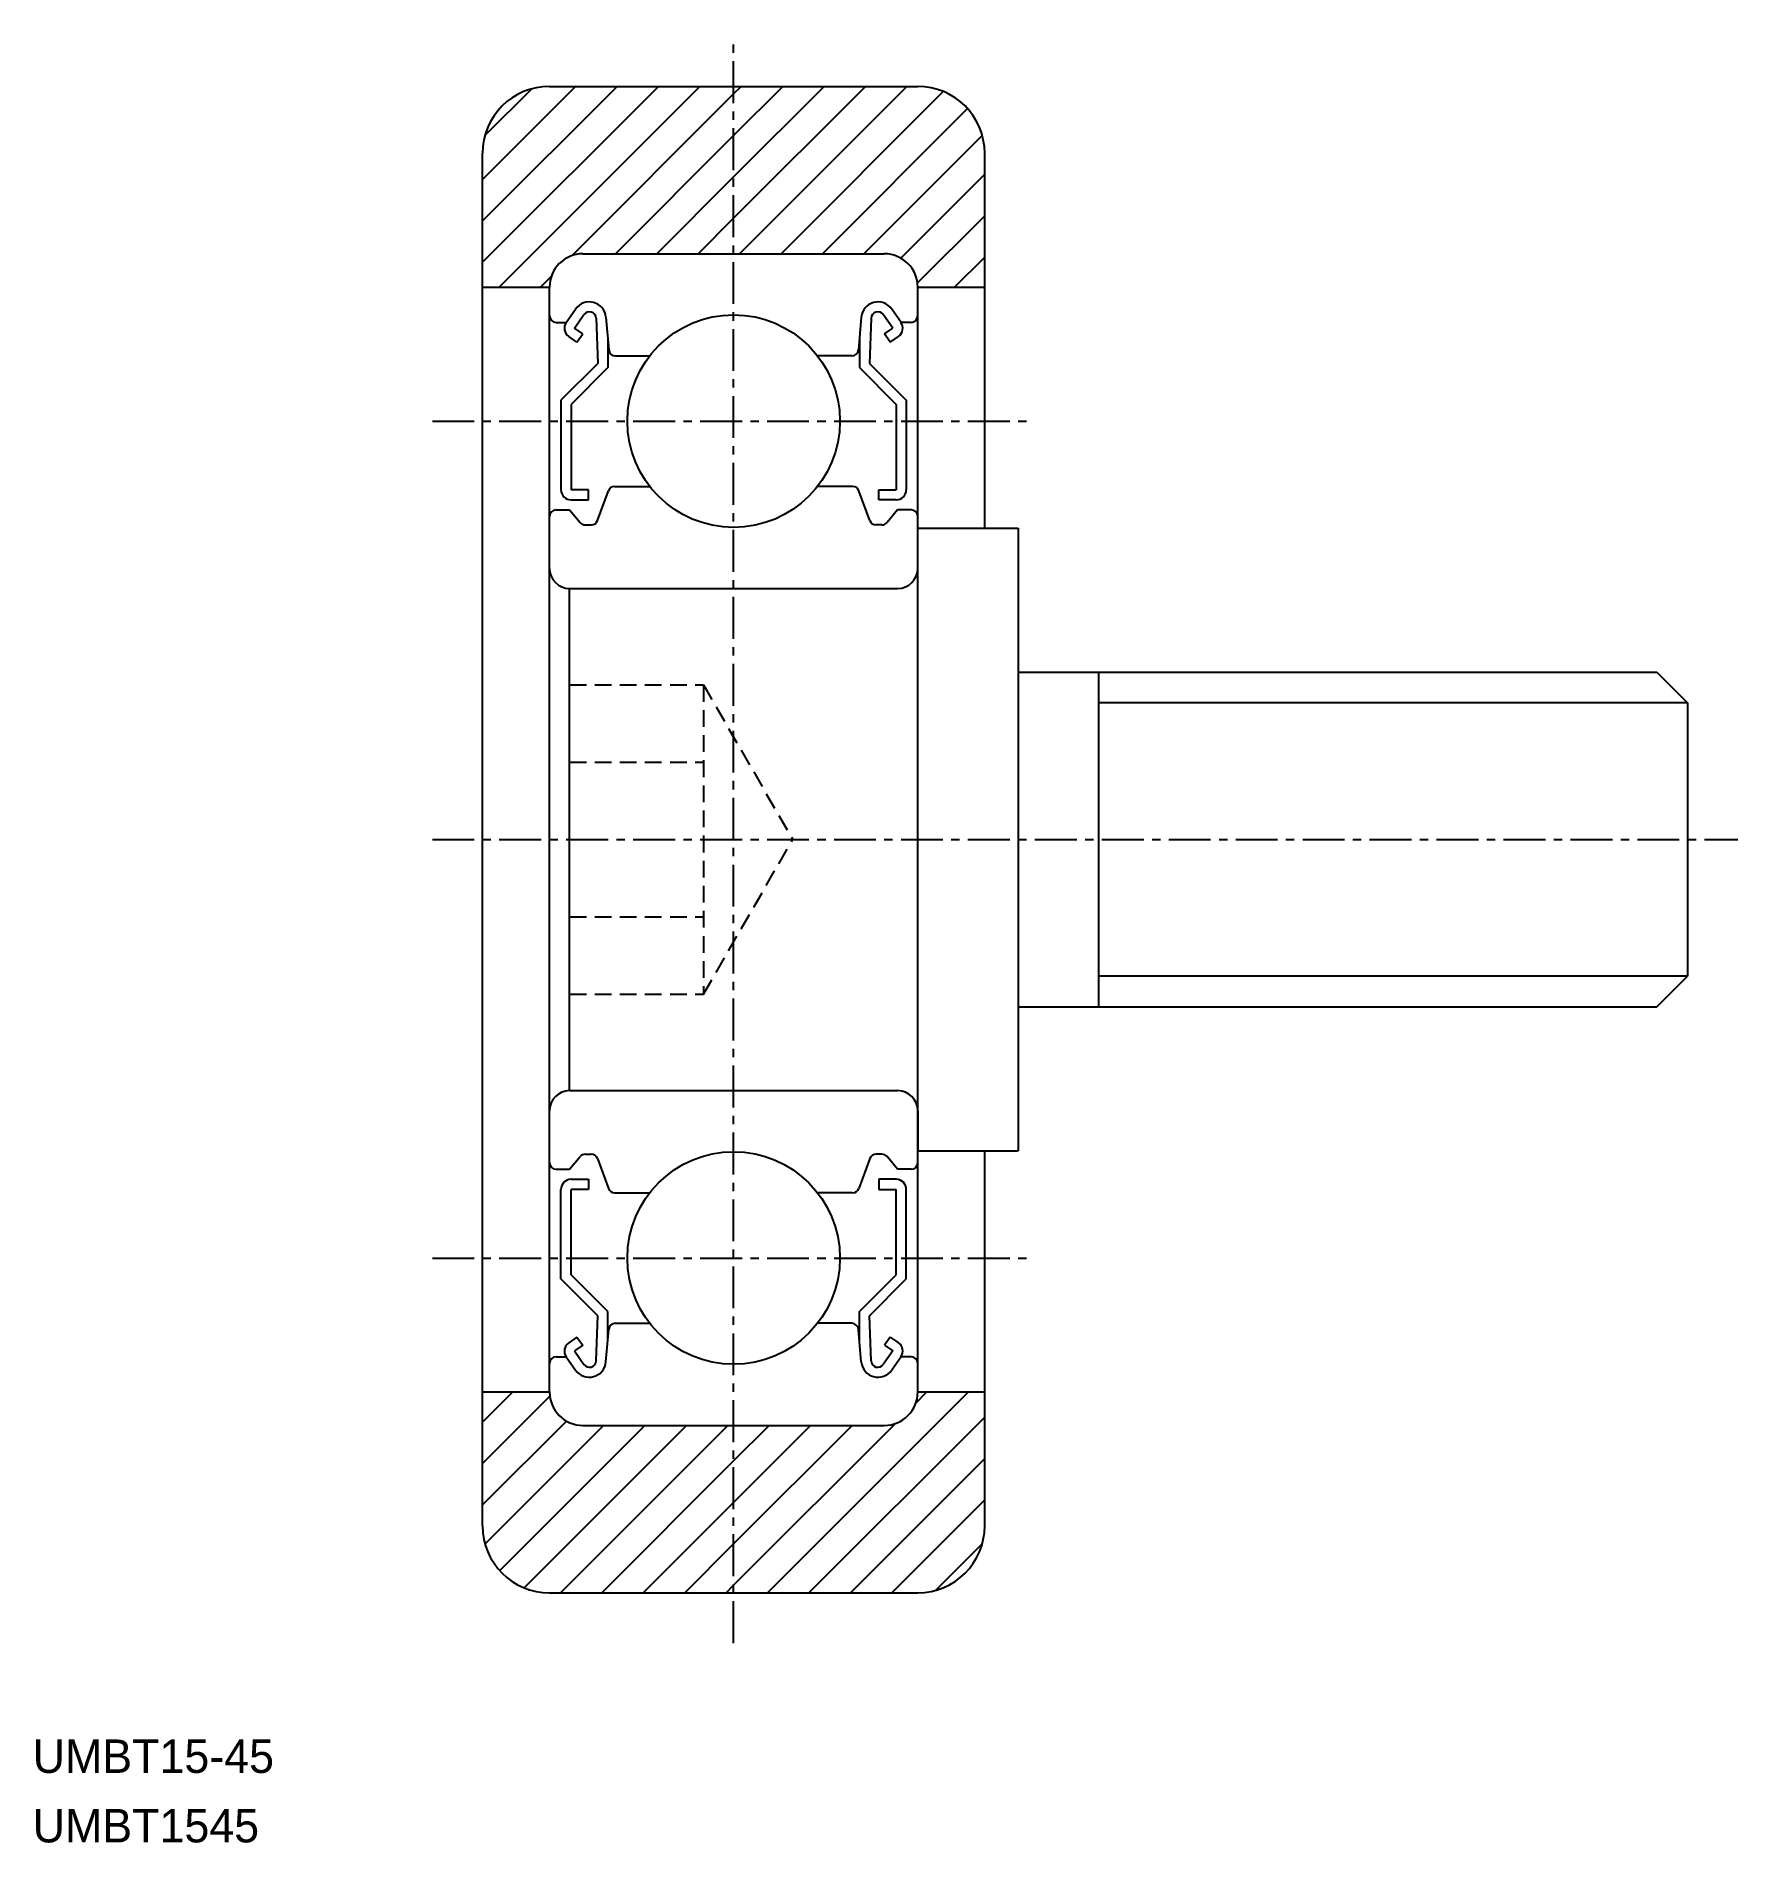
# Model space of a CAD drawing. Extents: x 31.8 to 82.7, y -15.6 to 38.3.
import ezdxf

# ---------------------------------------------------------------- set-up
doc = ezdxf.new("R2010")
doc.units = 0
doc.linetypes.add('CENTER', pattern=[2, 1.25, -0.25, 0.25, -0.25])
doc.linetypes.add('DASHED', pattern=[0.75, 0.5, -0.25])
doc.layers.get('0').update_dxf_attribs({"linetype": 'CONTINUOUS'})
doc.layers.add('CENTER', color=1, linetype='CENTER')

# ---------------------------------------------------------------- blocks, each defined once
blk = doc.blocks.new('*X2')
at = {"color": 0, "linetype": 'CONTINUOUS'}
for p, q in [((45.185, 31.573), (50.438, 36.826)), ((45.185, 32.811), (49.201, 36.826)), ((45.185, 34.048), (47.963, 36.826)), ((45.257, 35.357), (46.654, 36.755)), ((45.676, 30.826), (51.676, 36.826)), ((52.685, 32.886), (56.625, 36.826)), ((52.685, 34.123), (55.388, 36.826)), ((52.685, 35.361), (54.151, 36.826)), ((52.685, 36.598), (52.913, 36.826)), ((52.863, 31.826), (57.863, 36.826)), ((47.858, 31.772), (52.685, 36.598)), ((54.1, 31.826), (58.949, 36.675)), ((55.338, 31.826), (59.673, 36.162)), ((49.151, 31.826), (52.685, 35.361)), ((56.575, 31.826), (60.112, 35.363)), ((50.388, 31.826), (52.685, 34.123)), ((57.681, 31.695), (60.185, 34.199)), ((58.177, 30.953), (60.185, 32.961)), ((51.625, 31.826), (52.685, 32.886)), ((59.288, 30.826), (60.185, 31.724)), ((46.913, 30.826), (47.24, 31.153)), ((45.185, -3.075), (46.087, -2.174)), ((45.185, -4.313), (47.193, -2.304)), ((53.698, -8.174), (59.698, -2.174)), ((58.128, -2.507), (58.461, -2.174)), ((45.185, -5.55), (47.692, -3.043)), ((45.259, -6.713), (48.799, -3.174)), ((45.698, -7.511), (50.036, -3.174)), ((46.424, -8.023), (51.274, -3.174)), ((47.511, -8.174), (52.511, -3.174)), ((52.685, -7.949), (57.518, -3.116)), ((52.685, -6.712), (56.223, -3.174)), ((52.685, -5.475), (54.986, -3.174)), ((52.685, -4.237), (53.749, -3.174)), ((54.936, -8.174), (60.185, -2.924)), ((48.749, -8.174), (52.685, -4.237)), ((56.173, -8.174), (60.185, -4.162)), ((49.986, -8.174), (52.685, -5.475)), ((57.411, -8.174), (60.185, -5.399)), ((51.223, -8.174), (52.685, -6.712)), ((58.721, -8.1), (60.112, -6.71)), ((52.461, -8.174), (52.685, -7.949))]:
    blk.add_line(p, q, dxfattribs=at)

msp = doc.modelspace()

# ---------------------------------------------------------------- linework, layer by layer
at = {"color": 7, "linetype": 'CONTINUOUS'}
for p, q in [((47.185, 36.826), (58.185, 36.826)), ((45.185, -6.174), (45.185, 34.826)), ((60.185, 23.626), (60.185, 34.826)), ((48.185, 31.826), (57.185, 31.826)), ((45.185, 30.826), (47.185, 30.826)), ((47.185, -2.174), (47.185, 30.826)), ((58.185, -2.174), (58.185, 30.826)), ((58.185, 30.826), (60.185, 30.826)), ((47.385, 29.776), (47.685, 29.776)), ((47.685, 29.776), (47.964, 30.173)), ((47.931, 29.604), (48.213, 30.007)), ((48.577, 29.899), (48.627, 28.55)), ((48.871, 29.93), (48.957, 28.959)), ((56.499, 29.93), (56.413, 28.959)), ((56.793, 29.899), (56.743, 28.55)), ((57.439, 29.604), (57.157, 30.007)), ((57.685, 29.776), (57.406, 30.173)), ((57.985, 29.776), (57.685, 29.776)), ((48.004, 29.186), (47.758, 29.358)), ((48.176, 29.431), (47.931, 29.604)), ((48.004, 29.186), (48.176, 29.431)), ((48.927, 29.297), (48.927, 28.427)), ((56.443, 29.297), (56.443, 28.427)), ((57.194, 29.431), (57.439, 29.604)), ((57.366, 29.186), (57.194, 29.431)), ((57.366, 29.186), (57.611, 29.358)), ((49.156, 28.776), (50.179, 28.776)), ((56.214, 28.776), (55.191, 28.776)), ((48.627, 28.55), (47.527, 27.45)), ((48.927, 28.427), (47.827, 27.327)), ((56.443, 28.427), (57.543, 27.327)), ((56.743, 28.55), (57.843, 27.45)), ((47.527, 27.45), (47.527, 24.776)), ((47.827, 27.327), (47.827, 24.776)), ((57.543, 27.327), (57.543, 24.776)), ((57.843, 27.45), (57.843, 24.776)), ((49.13, 24.876), (50.179, 24.876)), ((56.24, 24.876), (55.191, 24.876)), ((55.715, 24.876), (55.715, 24.876)), ((55.978, 24.876), (55.978, 24.877)), ((48.347, 24.776), (47.827, 24.776)), ((47.827, 24.476), (48.347, 24.476)), ((48.347, 24.476), (48.347, 24.776)), ((48.619, 23.858), (48.942, 24.745)), ((56.751, 23.858), (56.428, 24.745)), ((57.023, 24.776), (57.543, 24.776)), ((57.023, 24.476), (57.023, 24.776)), ((57.543, 24.476), (57.023, 24.476)), ((47.385, 24.176), (47.785, 24.176)), ((47.785, 24.176), (48.103, 23.798)), ((57.585, 24.176), (57.267, 23.798)), ((57.985, 24.176), (57.585, 24.176)), ((48.256, 23.726), (48.431, 23.726)), ((57.114, 23.726), (56.939, 23.726)), ((58.185, 22.426), (58.185, 23.626)), ((58.185, 23.626), (61.185, 23.626)), ((61.185, 23.626), (61.185, 5.026)), ((47.785, 21.826), (57.585, 21.826)), ((47.785, 6.826), (47.785, 21.826)), ((61.185, 19.326), (80.265, 19.326)), ((63.585, 19.326), (63.585, 9.326)), ((80.265, 19.326), (81.185, 18.406)), ((81.185, 18.406), (81.185, 10.246)), ((80.265, 9.326), (81.185, 10.246)), ((61.185, 9.326), (80.265, 9.326)), ((47.785, 6.826), (57.585, 6.826)), ((58.185, 6.226), (58.185, 5.026)), ((48.256, 4.927), (48.431, 4.927)), ((57.114, 4.927), (56.939, 4.927)), ((58.185, 5.026), (61.185, 5.026)), ((60.185, -6.174), (60.185, 5.026)), ((47.385, 4.476), (47.785, 4.476)), ((47.785, 4.476), (48.103, 4.855)), ((48.619, 4.795), (48.942, 3.908)), ((56.751, 4.795), (56.428, 3.908)), ((57.585, 4.476), (57.267, 4.855)), ((57.985, 4.476), (57.585, 4.476)), ((47.527, 1.202), (47.527, 3.877)), ((47.827, 4.177), (48.347, 4.177)), ((48.347, 3.877), (47.827, 3.877)), ((47.827, 1.326), (47.827, 3.877)), ((48.347, 4.177), (48.347, 3.877)), ((57.543, 4.177), (57.023, 4.177)), ((57.023, 4.177), (57.023, 3.877)), ((57.023, 3.877), (57.543, 3.877)), ((57.543, 1.326), (57.543, 3.877)), ((57.843, 1.202), (57.843, 3.877)), ((49.13, 3.776), (50.179, 3.776)), ((56.24, 3.776), (55.191, 3.776)), ((48.627, 0.102), (47.527, 1.202)), ((48.927, 0.226), (47.827, 1.326)), ((56.443, 0.226), (57.543, 1.326)), ((56.743, 0.102), (57.843, 1.202)), ((48.577, -1.246), (48.627, 0.102)), ((48.927, -0.644), (48.927, 0.226)), ((56.443, -0.644), (56.443, 0.226)), ((56.793, -1.246), (56.743, 0.102)), ((48.004, -0.533), (47.758, -0.705)), ((48.004, -0.533), (48.176, -0.778)), ((48.871, -1.277), (48.957, -0.306)), ((49.156, -0.123), (50.179, -0.123)), ((56.214, -0.123), (55.191, -0.123)), ((56.499, -1.277), (56.413, -0.306)), ((57.366, -0.533), (57.194, -0.778)), ((57.366, -0.533), (57.611, -0.705)), ((48.176, -0.778), (47.931, -0.951)), ((47.931, -0.951), (48.213, -1.354)), ((57.439, -0.951), (57.157, -1.354)), ((57.194, -0.778), (57.439, -0.951)), ((47.385, -1.123), (47.685, -1.123)), ((47.685, -1.123), (47.964, -1.52)), ((57.685, -1.123), (57.406, -1.52)), ((57.985, -1.123), (57.685, -1.123)), ((45.185, -2.174), (47.185, -2.174)), ((58.185, -2.174), (60.185, -2.174)), ((48.185, -3.174), (57.185, -3.174)), ((47.185, -8.174), (58.185, -8.174))]:
    msp.add_line(p, q, dxfattribs=at)
at = {"color": 3, "linetype": 'DASHED'}
for p, q in [((47.785, 18.945), (51.785, 18.945)), ((51.785, 18.945), (54.452, 14.326)), ((51.785, 18.945), (51.785, 9.708)), ((47.785, 16.636), (51.785, 16.636)), ((51.785, 9.708), (54.452, 14.326)), ((47.785, 12.017), (51.785, 12.017)), ((47.785, 9.708), (51.785, 9.708))]:
    msp.add_line(p, q, dxfattribs=at)
at = {"color": 3, "linetype": 'CONTINUOUS'}
for p, q in [((81.185, 18.406), (63.585, 18.406)), ((81.185, 10.246), (63.585, 10.246))]:
    msp.add_line(p, q, dxfattribs=at)
at = {"color": 7, "linetype": 'CONTINUOUS'}
for centre in [(52.685, 26.826), (52.685, 1.826)]:
    msp.add_circle(centre, 3.175, dxfattribs=at)
for centre, radius, start, end in [((47.185, 34.826), 2, 90, 180), ((58.185, 34.826), 2, 0, 90), ((48.185, 30.826), 1, 90, 180), ((57.185, 30.826), 1, 0, 90), ((48.373, 29.886), 0.5, 5.065, 144.9356), ((56.997, 29.886), 0.5, 35.0644, 174.935), ((47.385, 29.976), 0.2, 180, 270), ((47.93, 29.604), 0.3, 144.9356, 235.0377), ((48.377, 29.892), 0.2, 2.1312, 144.9367), ((56.993, 29.892), 0.2, 35.0633, 177.8688), ((57.439, 29.604), 0.3, 304.9623, 35.0644), ((57.985, 29.976), 0.2, 270, 0), ((49.156, 28.976), 0.2, 185.065, 270), ((56.214, 28.976), 0.2, 270, 354.935), ((49.13, 24.676), 0.2, 90, 159.9703), ((56.24, 24.676), 0.2, 20.0297, 90), ((47.827, 24.776), 0.3, 180, 270), ((57.543, 24.776), 0.3, 270, 0), ((47.385, 23.976), 0.2, 90, 180), ((48.256, 23.926), 0.2, 219.997, 270), ((48.431, 23.926), 0.2, 270, 339.9703), ((56.939, 23.926), 0.2, 200.0297, 270), ((57.114, 23.926), 0.2, 270, 320.003), ((57.985, 23.976), 0.2, 0, 90), ((47.785, 22.426), 0.6, 180, 270), ((57.585, 22.426), 0.6, 270, 0), ((47.785, 6.226), 0.6, 90, 180), ((57.585, 6.226), 0.6, 0, 90), ((48.256, 4.727), 0.2, 90, 140.003), ((48.431, 4.727), 0.2, 20.0297, 90), ((56.939, 4.727), 0.2, 90, 159.9703), ((57.114, 4.727), 0.2, 39.997, 90), ((47.385, 4.676), 0.2, 180, 270), ((57.985, 4.676), 0.2, 270, 0), ((47.827, 3.877), 0.3, 90, 180), ((49.13, 3.976), 0.2, 200.0297, 270), ((56.24, 3.976), 0.2, 270, 339.9703), ((57.543, 3.877), 0.3, 0, 90), ((49.156, -0.323), 0.2, 90, 174.935), ((56.214, -0.323), 0.2, 5.065, 90), ((47.93, -0.951), 0.3, 124.9623, 215.0644), ((57.439, -0.951), 0.3, 324.9356, 55.0377), ((47.385, -1.323), 0.2, 90, 180), ((48.373, -1.233), 0.5, 215.0644, 354.935), ((48.377, -1.239), 0.2, 215.0633, 357.8688), ((56.997, -1.233), 0.5, 185.065, 324.9356), ((56.993, -1.239), 0.2, 182.1312, 324.9367), ((57.985, -1.323), 0.2, 0, 90), ((48.185, -2.174), 1, 180, 270), ((57.185, -2.174), 1, 270, 360), ((47.185, -6.174), 2, 180, 270), ((58.185, -6.174), 2, 270, 0)]:
    msp.add_arc(centre, radius, start, end, dxfattribs=at)
at = {"layer": 'CENTER', "color": 1, "linetype": 'CENTER'}
for p, q in [((52.685, -9.674), (52.685, 38.326)), ((43.685, 26.826), (61.685, 26.826)), ((43.685, 14.326), (82.685, 14.326)), ((43.685, 1.826), (61.685, 1.826))]:
    msp.add_line(p, q, dxfattribs=at)

# ---------------------------------------------------------------- block references
at = {"color": 7, "linetype": 'CONTINUOUS'}
msp.add_blockref('*X2', (0, 0), dxfattribs=at)

# ---------------------------------------------------------------- texts
for s, p in [('UMBT15-45', (31.745, -13.555)), ('UMBT1545', (31.745, -15.63))]:
    msp.add_text(s, height=1, dxfattribs=at).set_placement(p)

doc.saveas('drawing.dxf')
